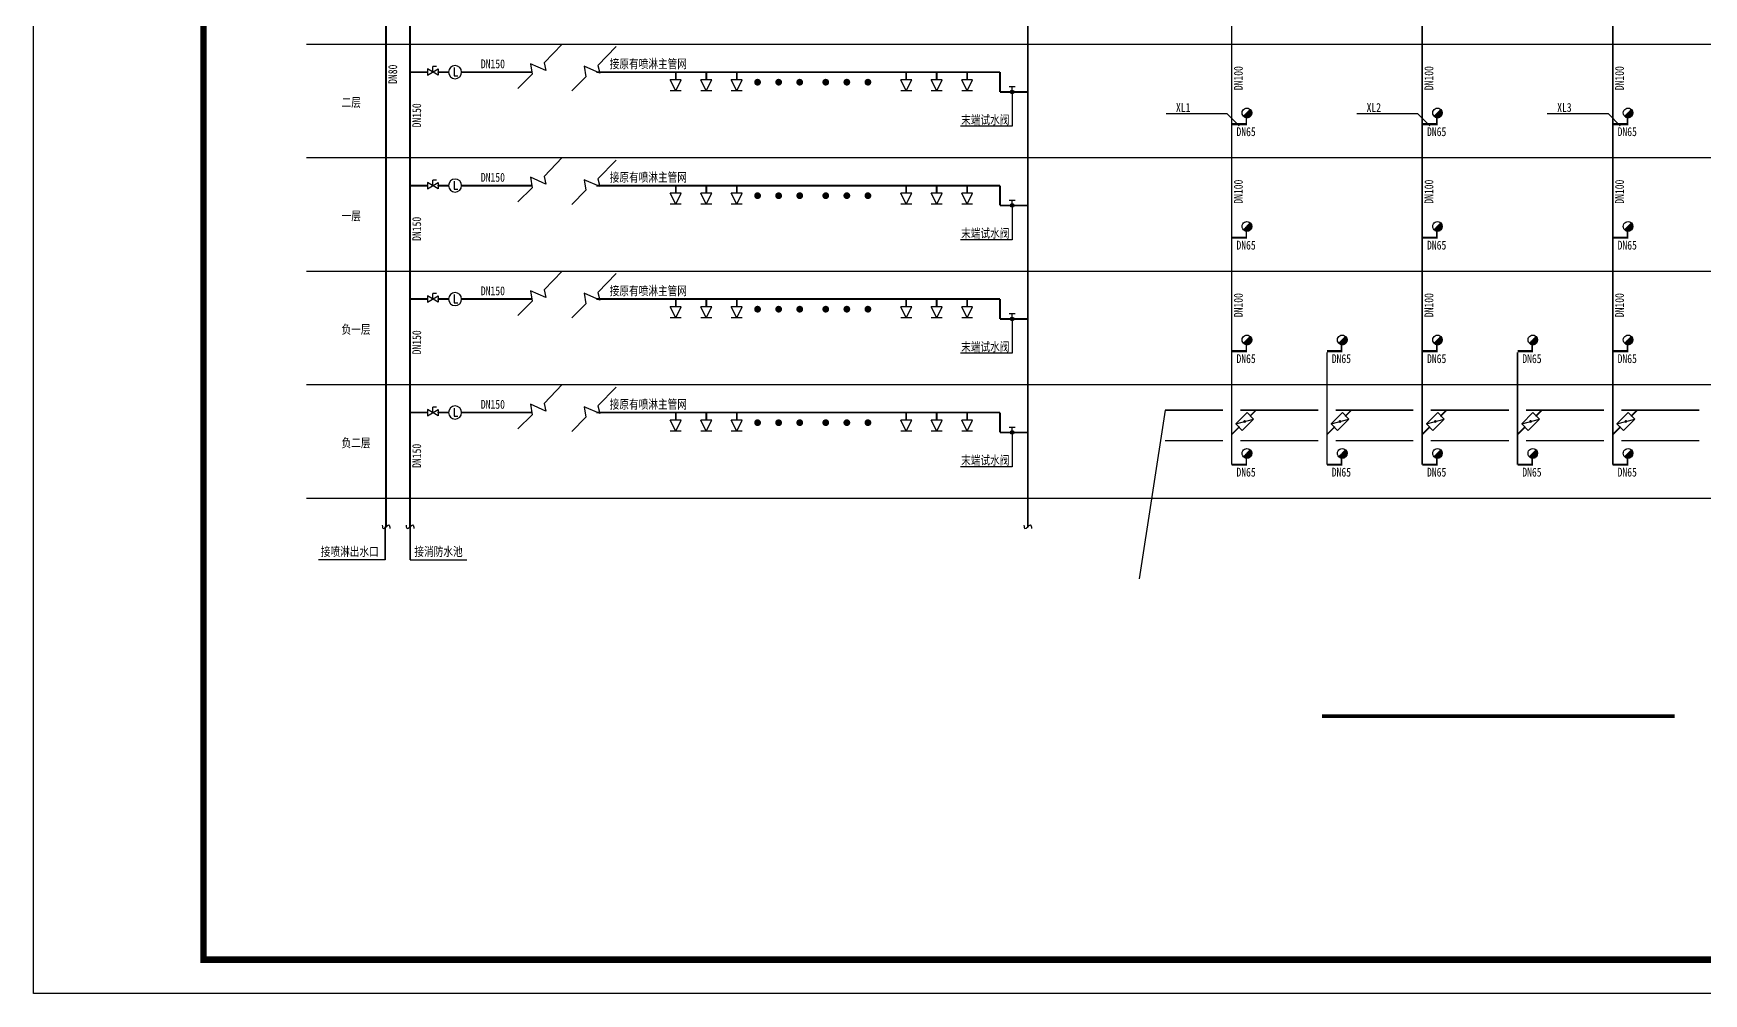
# Model space of a CAD drawing. Extents: x -149393 to 1177518, y -366685 to 296590.
# Drawn here: x 249697 to 288765, y 94569 to 117028 of the extents above; entities that cross this region are included whole.
import ezdxf
from ezdxf.enums import TextEntityAlignment as Align

# ---------------------------------------------------------------- set-up
doc = ezdxf.new("R2010")
doc.units = 0
doc.header["$LTSCALE"] = 1000
doc.header["$MEASUREMENT"] = 0
doc.layers.get('0').update_dxf_attribs({"linetype": 'CONTINUOUS'})
for name, color, linetype in [('EQUIP-动力', 3, 'CONTINUOUS'), ('EQUIP-消防', 3, 'CONTINUOUS'), ('EQUIP_喷淋', 7, 'CONTINUOUS'), ('EQUIP_消防', 7, 'CONTINUOUS'), ('EQUIP_阀门', 7, 'CONTINUOUS'), ('PIPE-喷淋', 6, 'CONTINUOUS'), ('PIPE-消防', 1, 'CONTINUOUS'), ('PUB_TITLE', 253, 'CONTINUOUS'), ('TEL_SYMB', 3, 'CONTINUOUS'), ('TEL_TEXT', 7, 'CONTINUOUS'), ('TERM', 2, 'CONTINUOUS'), ('TWT_LEAD', 3, 'CONTINUOUS'), ('VALVE_喷淋', 7, 'CONTINUOUS'), ('WALL', 9, 'CONTINUOUS')]:
    doc.layers.add(name, color=color, linetype=linetype)
doc.styles.add('_TEL_DIM', font='', dxfattribs={"width": 0.8, "height": 3.5})
doc.styles.get("Standard").update_dxf_attribs({"font": 'gbenor.shx', "bigfont": 'gbcbig.shx'})
doc.styles.get('_TEL_DIM').set_extended_font_data('SimSun')

# ---------------------------------------------------------------- blocks, each defined once
blk = doc.blocks.new('$TWTSYS$00000283')
for p, q in [((0, -2.4), (-1.2, 0)), ((1.2, 0), (-1.2, 0)), ((0, -2.4), (1.2, 0)), ((1.2, -2.4), (-1.2, -2.4))]:
    blk.add_line(p, q)
blk = doc.blocks.new('$TelecSys$00000011')
at = {"const_width": 0.5}
blk.add_lwpolyline([(-0.25, 0, 1), (0.25, 0, 1)], format="xyb", close=True, dxfattribs=at)
blk = doc.blocks.new('$VALVE$00000497')
for p, q in [((78, 138), (-78, 138)), ((0, 50), (0, 138))]:
    blk.add_line(p, q)
at = {"const_width": 49.6}
blk.add_lwpolyline([(25, 0, 1), (-25, 0, 1)], format="xyb", close=True, dxfattribs=at)
blk.add_circle((0, 0), 50)
blk = doc.blocks.new('$VALVE$00000531')
at = {"color": 7}
for p, q in [((-23, 104), (-23, -83)), ((-23, -83), (61, -83))]:
    blk.add_line(p, q, dxfattribs=at)
blk.add_lwpolyline([(-150, 0, 1), (150, 0, 1), (-150, 0, 0.808179)], format="xyb")
for p in [(-150, 0), (150, 0)]:
    blk.add_point(p)
blk = doc.blocks.new('$VALVE$00000437')
for p in [(0, 0), (87, 124)]:
    blk.add_line(p, (0, 124))
blk.add_lwpolyline([(-125, -72), (125, 72), (125, -72), (-125, 72)], close=True)
for p in [(-125, 0), (125, 0)]:
    blk.add_point(p)
blk = doc.blocks.new('$ATTACHMENT$00000086')
at = {"color": 0}
for p, q in [((-5, 5, 0), (-131, 5, 0)), ((-15, 15, 0), (-130, 15, 0)), ((-130, -10, 0), (-130, 10, 0)), ((-10, 10, 0), (-130, 10, 0)), ((-21, 21, 0), (-129, 21, 0)), ((-26, 26, 0), (-128, 26, 0)), ((-31, 31, 0), (-127, 31, 0)), ((-36, 36, 0), (-126, 36, 0)), ((-125, -38, 0), (-125, 38, 0)), ((-42, 42, 0), (-124, 42, 0)), ((-47, 47, 0), (-122, 47, 0)), ((-120, -52, 0), (-120, 52, 0)), ((-52, 52, 0), (-120, 52, 0)), ((-57, 57, 0), (-118, 57, 0)), ((-115, -63, 0), (-115, 63, 0)), ((-63, 63, 0), (-115, 63, 0)), ((-68, 68, 0), (-112, 68, 0)), ((-109, -72, 0), (-109, 72, 0)), ((-73, 73, 0), (-108, 73, 0)), ((-78, 78, 0), (-105, 78, 0)), ((-104, -79, 0), (-104, 79, 0)), ((-84, 84, 0), (-101, 84, 0)), ((-99, -86, 0), (-99, 86, 0)), ((-89, 89, 0), (-96, 89, 0)), ((-94, -91, 0), (-94, 91, 0)), ((-88, -96, 0), (-88, 88, 0)), ((-83, -101, 0), (-83, 83, 0)), ((-78, -105, 0), (-78, 78, 0)), ((-73, -109, 0), (-73, 73, 0)), ((-67, -112, 0), (-67, 67, 0)), ((-62, -115, 0), (-62, 62, 0)), ((-57, -118, 0), (-57, 57, 0)), ((-52, -120, 0), (-52, 52, 0)), ((-46, -122, 0), (-46, 46, 0)), ((-41, -124, 0), (-41, 41, 0)), ((-36, -126, 0), (-36, 36, 0)), ((-31, -127, 0), (-31, 31, 0)), ((-25, -128, 0), (-25, 25, 0)), ((-20, -129, 0), (-20, 20, 0)), ((-15, -130, 0), (-15, 15, 0)), ((-10, -130, 0), (-10, 10, 0)), ((-4, -131, 0), (-4, 4, 0)), ((0, 0, 0), (-131, 0, 0)), ((6, -6, 0), (-131, -6, 0)), ((11, -11, 0), (-130, -11, 0)), ((16, -16, 0), (-130, -16, 0)), ((21, -21, 0), (-129, -21, 0)), ((27, -27, 0), (-128, -27, 0)), ((32, -32, 0), (-127, -32, 0)), ((37, -37, 0), (-125, -37, 0)), ((42, -42, 0), (-124, -42, 0)), ((48, -48, 0), (-122, -48, 0)), ((53, -53, 0), (-120, -53, 0)), ((58, -58, 0), (-117, -58, 0)), ((63, -63, 0), (-114, -63, 0)), ((69, -69, 0), (-111, -69, 0)), ((74, -74, 0), (-108, -74, 0)), ((79, -79, 0), (-104, -79, 0)), ((84, -84, 0), (-100, -84, 0)), ((90, -90, 0), (-95, -90, 0)), ((90, -95, 0), (-90, -95, 0)), ((84, -100, 0), (-84, -100, 0)), ((77, -105, 0), (-77, -105, 0)), ((70, -111, 0), (-70, -111, 0)), ((60, -116, 0), (-60, -116, 0)), ((49, -121, 0), (-49, -121, 0)), ((33, -126, 0), (-33, -126, 0)), ((1, -131, 0), (1, -1, 0)), ((6, -131, 0), (6, -6, 0)), ((11, -130, 0), (11, -11, 0)), ((17, -130, 0), (17, -17, 0)), ((22, -129, 0), (22, -22, 0)), ((27, -128, 0), (27, -27, 0)), ((32, -127, 0), (32, -32, 0)), ((38, -125, 0), (38, -38, 0)), ((43, -124, 0), (43, -43, 0)), ((48, -122, 0), (48, -48, 0)), ((53, -119, 0), (53, -53, 0)), ((59, -117, 0), (59, -59, 0)), ((64, -114, 0), (64, -64, 0)), ((69, -111, 0), (69, -69, 0)), ((74, -108, 0), (74, -74, 0)), ((80, -104, 0), (80, -80, 0)), ((85, -99, 0), (85, -85, 0)), ((90, -95, 0), (90, -90, 0))]:
    blk.add_line(p, q, dxfattribs=at)
blk.add_line((92, -92, 0), (-92, 92, 0))
for start, end in [(135, 315), (315, 135)]:
    blk.add_arc((0, 0, 0), 131, start, end)
blk = doc.blocks.new('$VALVE$00000316')
for p, q in [((-125, 72), (125, -72)), ((-125, 72), (-125, -72)), ((-125, 72), (125, 72)), ((125, 72), (125, -72)), ((-125, -72), (125, -72))]:
    blk.add_line(p, q)
at = {"const_width": 21.1}
blk.add_lwpolyline([(-11, 0, 1), (11, 0, 1)], format="xyb", close=True, dxfattribs=at)
for p in [(-125, 0), (125, 0)]:
    blk.add_point(p)
at = {"color": 7, "flags": 9}
for tag in ['XSIZE', 'YSIZE']:
    blk.add_attdef(tag, (0, 0), '', height=0.5, dxfattribs=at)
blk = doc.blocks.new('$equip_U$00000247(曾毅洋)')
at = {"xscale": 0.00493714286130853, "yscale": 0.00493714286130853, "zscale": 0.00493714286130853}
blk.add_blockref('$VALVE$00000316', (0, 0), dxfattribs=at)
at = {"color": 7, "style": '_TEL_DIM', "flags": 1}
blk.add_attdef('A', text='', height=0.0000286, dxfattribs=at).set_placement((0, 0), align=Align.MIDDLE_CENTER)
blk = doc.blocks.new('$equip_U$00000248(USER-8292BC9721)')
blk.add_spline([(-0.16, 0.063), (-0.114, -0.078), (0.116, 0.081), (0.166, -0.069)], degree=3)
at = {"color": 7, "style": '_TEL_DIM', "flags": 1}
blk.add_attdef('A', text='', height=0.00002, dxfattribs=at).set_placement((0, 0), align=Align.MIDDLE_CENTER)
blk = doc.blocks.new('$equip_U$00000211(USER-8DF96EF98D)')
at = {"xscale": 0.7000000000007276, "yscale": 0.7000000000007276, "zscale": 0.7000000000007276}
blk.add_blockref('$equip_U$00000248(USER-8292BC9721)', (-0.003, -0.003), dxfattribs=at)
at = {"color": 7, "style": '_TEL_DIM', "flags": 1}
blk.add_attdef('A', text='', height=0.00002, dxfattribs=at).set_placement((0, 0), align=Align.MIDDLE_CENTER)
blk = doc.blocks.new('$equip_U$00000374(cyc-PC)')
blk.add_point((0, 0))
at = {"xscale": 1.619999999998981, "yscale": 1.619999999998981, "zscale": 1.619999999998981}
blk.add_blockref('$equip_U$00000211(USER-8DF96EF98D)', (0, 0), dxfattribs=at)
at = {"color": 7, "style": '_TEL_DIM', "flags": 1}
blk.add_attdef('A', text='', height=0.00002, dxfattribs=at).set_placement((0, 0), align=Align.MIDDLE_CENTER)

msp = doc.modelspace()

# ---------------------------------------------------------------- hatches: boundary and pattern name
at = {"layer": 'PIPE-喷淋', "linetype": 'Continuous'}
for points in [[(270113.4, 116123), (270113.4, 116144.4), (270092, 116144.4)], [(270113.4, 116123), (270092, 116123), (270092, 116144.4)], [(271539, 116123), (271539, 116144.4), (271560.4, 116144.4)], [(271539, 116123), (271560.4, 116123), (271560.4, 116144.4)], [(272956.5, 115630.2), (272956.5, 115651.5), (272977.9, 115651.5)], [(272956.5, 115630.2), (272977.9, 115630.2), (272977.9, 115651.5)], [(270113.4, 113468.4), (270113.4, 113489.8), (270092, 113489.8)], [(270113.4, 113468.4), (270092, 113468.4), (270092, 113489.8)], [(271539, 113468.4), (271539, 113489.8), (271560.4, 113489.8)], [(271539, 113468.4), (271560.4, 113468.4), (271560.4, 113489.8)], [(272956.5, 112975.5), (272956.5, 112996.9), (272977.9, 112996.9)], [(272956.5, 112975.5), (272977.9, 112975.5), (272977.9, 112996.9)], [(270113.4, 110813.8), (270113.4, 110835.2), (270092, 110835.2)], [(270113.4, 110813.8), (270092, 110813.8), (270092, 110835.2)], [(271539, 110813.8), (271539, 110835.2), (271560.4, 110835.2)], [(271539, 110813.8), (271560.4, 110813.8), (271560.4, 110835.2)], [(272956.5, 110320.9), (272956.5, 110342.3), (272977.9, 110342.3)], [(272956.5, 110320.9), (272977.9, 110320.9), (272977.9, 110342.3)], [(270113.4, 108159.1), (270113.4, 108180.5), (270092, 108180.5)], [(270113.4, 108159.1), (270092, 108159.1), (270092, 108180.5)], [(271539, 108159.1), (271539, 108180.5), (271560.4, 108180.5)], [(271539, 108159.1), (271560.4, 108159.1), (271560.4, 108180.5)], [(272956.5, 107666.3), (272956.5, 107687.6), (272977.9, 107687.6)], [(272956.5, 107666.3), (272977.9, 107666.3), (272977.9, 107687.6)]]:
    msp.add_hatch(color=256, dxfattribs=at).paths.add_polyline_path(points)

# ---------------------------------------------------------------- linework, layer by layer
for p, q in [((256088.4, 116778.4, 1.8), (314179.5, 116778.4, 1.8)), ((262868.1, 116778.4, 1.8), (308982.9, 116778.4, 1.8)), ((256088.4, 114123.8, 1.8), (314179.5, 114123.8, 1.8)), ((256088.4, 111469.1, 1.8), (314179.5, 111469.1, 1.8)), ((256088.4, 108814.5, 1.8), (314179.5, 108814.5, 1.8)), ((256088.4, 106159.9, 1.8), (314179.5, 106159.9, 1.8)), ((257921.9, 104713.1, 15), (257921.9, 105490, 15)), ((258506.5, 104713.1, 15), (258506.5, 105490, 15))]:
    msp.add_line(p, q)
for points, elevation in [([(272591.6, 115658.6), (272591.6, 114856.3), (271382.8, 114856.3)], 1.8), ([(272591.6, 113004), (272591.6, 112201.6), (271382.8, 112201.6)], 1.8), ([(272591.6, 110349.4), (272591.6, 109547), (271382.8, 109547)], 1.8), ([(272591.6, 107694.7), (272591.6, 106892.4), (271382.8, 106892.4)], 1.8), ([(257921.9, 104713.1), (256366.5, 104713.1)], 15), ([(258506.5, 104713.1), (259836.6, 104713.1)], 15)]:
    msp.add_lwpolyline(points, dxfattribs=dict(elevation=elevation))
for points in [[(257921.9, 105490.1), (257921.9, 104713.1)], [(258506.5, 105490.1), (258506.5, 104713.1)]]:
    msp.add_lwpolyline(points)
at = {"layer": 'PIPE-喷淋', "linetype": 'Continuous', "const_width": 42.8}
msp.add_lwpolyline([(257945.7, 129715), (257945.7, 105490.1)], dxfattribs=at)
for points, elevation in [([(258506.5, 105490), (258506.5, 127035.3)], 15), ([(272956.5, 105490), (272956.5, 126277.2)], 15), ([(258911.5, 116123), (258506.5, 116123)], 15), ([(258540.1, 116123), (258911.5, 116123)], 15), ([(259406.3, 116123), (259168.5, 116123)], 15), ([(259168.5, 116123), (259406.3, 116123)], 15), ([(261371.4, 116123), (259714.2, 116123)], 15), ([(262861.5, 116123), (270113.4, 116123)], 15), ([(264723.4, 116123), (264723.4, 115944.8)], 15), ([(265436.2, 116123), (265436.2, 115944.8)], 15), ([(266149, 116123), (266149, 115944.8)], 15), ([(270113.4, 116123), (270826.2, 116123)], 15), ([(270113.4, 116123), (270113.4, 115944.8)], 15), ([(270826.2, 116123), (272306, 116123)], 15), ([(270826.2, 116123), (270826.2, 115944.8)], 15), ([(271539, 116123), (271539, 115944.8)], 15), ([(272306, 116123), (272306, 115658.6)], 1.8), ([(272306, 115658.6), (272956.5, 115658.6)], 1.8), ([(258911.5, 113468.4), (258506.5, 113468.4)], 15), ([(258540.1, 113468.4), (258911.5, 113468.4)], 15), ([(259406.3, 113468.4), (259168.5, 113468.4)], 15), ([(259168.5, 113468.4), (259406.3, 113468.4)], 15), ([(261371.4, 113468.4), (259714.2, 113468.4)], 15), ([(262861.5, 113468.4), (270113.4, 113468.4)], 15), ([(264723.4, 113468.4), (264723.4, 113290.2)], 15), ([(265436.2, 113468.4), (265436.2, 113290.2)], 15), ([(266149, 113468.4), (266149, 113290.2)], 15), ([(270113.4, 113468.4), (270826.2, 113468.4)], 15), ([(270113.4, 113468.4), (270113.4, 113290.2)], 15), ([(270826.2, 113468.4), (272306, 113468.4)], 15), ([(270826.2, 113468.4), (270826.2, 113290.2)], 15), ([(271539, 113468.4), (271539, 113290.2)], 15), ([(272306, 113468.4), (272306, 113004)], 1.8), ([(272306, 113004), (272956.5, 113004)], 1.8), ([(258911.5, 110813.8), (258506.5, 110813.8)], 15), ([(258540.1, 110813.8), (258911.5, 110813.8)], 15), ([(259406.3, 110813.8), (259168.5, 110813.8)], 15), ([(259168.5, 110813.8), (259406.3, 110813.8)], 15), ([(261371.4, 110813.8), (259714.2, 110813.8)], 15), ([(262861.5, 110813.8), (270113.4, 110813.8)], 15), ([(264723.4, 110813.8), (264723.4, 110635.6)], 15), ([(265436.2, 110813.8), (265436.2, 110635.6)], 15), ([(266149, 110813.8), (266149, 110635.6)], 15), ([(270113.4, 110813.8), (270826.2, 110813.8)], 15), ([(270113.4, 110813.8), (270113.4, 110635.6)], 15), ([(270826.2, 110813.8), (272306, 110813.8)], 15), ([(270826.2, 110813.8), (270826.2, 110635.6)], 15), ([(271539, 110813.8), (271539, 110635.6)], 15), ([(272306, 110813.8), (272306, 110349.4)], 1.8), ([(272306, 110349.4), (272956.5, 110349.4)], 1.8), ([(258911.5, 108159.1), (258506.5, 108159.1)], 15), ([(258540.1, 108159.1), (258911.5, 108159.1)], 15), ([(259406.3, 108159.1), (259168.5, 108159.1)], 15), ([(259168.5, 108159.1), (259406.3, 108159.1)], 15), ([(261371.4, 108159.1), (259714.2, 108159.1)], 15), ([(262861.5, 108159.1), (270113.4, 108159.1)], 15), ([(264723.4, 108159.1), (264723.4, 107980.9)], 15), ([(265436.2, 108159.1), (265436.2, 107980.9)], 15), ([(266149, 108159.1), (266149, 107980.9)], 15), ([(270113.4, 108159.1), (270826.2, 108159.1)], 15), ([(270113.4, 108159.1), (270113.4, 107980.9)], 15), ([(270826.2, 108159.1), (272306, 108159.1)], 15), ([(270826.2, 108159.1), (270826.2, 107980.9)], 15), ([(271539, 108159.1), (271539, 107980.9)], 15), ([(272306, 108159.1), (272306, 107694.7)], 1.8), ([(272306, 107694.7), (272956.5, 107694.7)], 1.8)]:
    msp.add_lwpolyline(points, dxfattribs=dict(at, elevation=elevation))
at = {"layer": 'PIPE-消防', "linetype": 'Continuous', "const_width": 37.4}
for points, elevation in [([(277726.2, 109566.5), (277726.2, 127891.6)], 15), ([(282184.2, 109566.5), (282184.1, 127891.6)], 15), ([(286642.1, 109566.5), (286642, 127891.6)], 15), ([(277726.2, 106940.9), (277726.2, 109565.7)], 15), ([(279955.2, 106940.9), (279955.2, 109565.7)], 15), ([(282184.1, 106940.9), (282184.1, 109565.7)], 15), ([(284413.1, 106940.9), (284413.1, 109565.7)], 15), ([(286642, 106940.9), (286642, 109565.7)], 15), ([(277522.5, 108217.4), (276166.8, 108217.4)], 1.8), ([(279751.5, 108217.4), (277927.6, 108217.4)], 1.8), ([(278297.6, 108217.4), (278163.1, 108082.8)], 15), ([(281975.9, 108217.4), (280156.6, 108217.4)], 1.8), ([(280526.6, 108217.4), (280392.1, 108082.8)], 15), ([(284209.5, 108217.4), (282380.9, 108217.4)], 1.8), ([(282755.6, 108217.4), (282621.1, 108082.8)], 15), ([(286437.3, 108217.4), (284614.5, 108217.4)], 1.8), ([(284984.5, 108217.4), (284850, 108082.8)], 15), ([(288667.3, 108217.4), (286842.3, 108217.4)], 1.8), ([(287213.5, 108217.4), (287079, 108082.9)], 15), ([(277899.4, 107819.1), (277726.2, 107645.9)], 15), ([(280128.4, 107819.1), (279955.2, 107646)], 15), ([(282357.4, 107819.2), (282184.2, 107646)], 15), ([(284586.3, 107819.1), (284413.1, 107646)], 15), ([(286815.3, 107819.2), (286642.1, 107646)], 15), ([(277522.5, 107502.7), (276166.8, 107502.7)], 1.8), ([(279751.5, 107502.7), (277927.6, 107502.7)], 1.8), ([(281975.9, 107502.7), (280156.6, 107502.7)], 1.8), ([(284209.5, 107502.7), (282380.9, 107502.7)], 1.8), ([(286437.3, 107502.7), (284614.5, 107502.7)], 1.8), ([(288667.3, 107502.7), (286842.3, 107502.7)], 1.8)]:
    msp.add_lwpolyline(points, dxfattribs=dict(at, elevation=elevation))
at = {"layer": 'PIPE-消防', "linetype": 'Continuous', "elevation": 15}
for points in [[(277726.2, 114904.8, 53.5, 53.5, 0), (278068.8, 114904.6, 37.4, 37.4, 0), (278068.8, 115058.2, 37.4, 37.4, 0)], [(282184.2, 114904.8, 53.5, 53.5, 0), (282526.8, 114904.6, 37.4, 37.4, 0), (282526.8, 115058.2, 37.4, 37.4, 0)], [(286642.1, 114904.8, 53.5, 53.5, 0), (286984.7, 114904.7, 37.4, 37.4, 0), (286984.7, 115058.2, 37.4, 37.4, 0)], [(277726.2, 112250.2, 53.5, 53.5, 0), (278068.8, 112250, 37.4, 37.4, 0), (278068.8, 112403.6, 37.4, 37.4, 0)], [(282184.2, 112250.2, 53.5, 53.5, 0), (282526.8, 112250, 37.4, 37.4, 0), (282526.8, 112403.6, 37.4, 37.4, 0)], [(286642.1, 112250.2, 53.5, 53.5, 0), (286984.7, 112250, 37.4, 37.4, 0), (286984.7, 112403.6, 37.4, 37.4, 0)], [(277726.2, 109595.5, 53.5, 53.5, 0), (278068.8, 109595.4, 37.4, 37.4, 0), (278068.8, 109749, 37.4, 37.4, 0)], [(279955.2, 109595.5, 53.5, 53.5, 0), (280297.8, 109595.4, 37.4, 37.4, 0), (280297.8, 109749, 37.4, 37.4, 0)], [(282184.2, 109595.5, 53.5, 53.5, 0), (282526.8, 109595.4, 37.4, 37.4, 0), (282526.8, 109749, 37.4, 37.4, 0)], [(284413.1, 109595.5, 53.5, 53.5, 0), (284755.7, 109595.4, 37.4, 37.4, 0), (284755.7, 109749, 37.4, 37.4, 0)], [(286642.1, 109595.6, 53.5, 53.5, 0), (286984.7, 109595.4, 37.4, 37.4, 0), (286984.7, 109749, 37.4, 37.4, 0)], [(277726.2, 106940.9, 53.5, 53.5, 0), (278068.8, 106940.7, 37.4, 37.4, 0), (278068.8, 107094.3, 37.4, 37.4, 0)], [(279955.2, 106940.9, 53.5, 53.5, 0), (280297.8, 106940.7, 37.4, 37.4, 0), (280297.8, 107094.3, 37.4, 37.4, 0)], [(282184.1, 106940.9, 53.5, 53.5, 0), (282526.8, 106940.7, 37.4, 37.4, 0), (282526.8, 107094.3, 37.4, 37.4, 0)], [(284413.1, 106940.9, 53.5, 53.5, 0), (284755.7, 106940.7, 37.4, 37.4, 0), (284755.7, 107094.3, 37.4, 37.4, 0)], [(286642, 106940.9, 53.5, 53.5, 0), (286984.7, 106940.8, 37.4, 37.4, 0), (286984.7, 107094.3, 37.4, 37.4, 0)]]:
    msp.add_lwpolyline(points, format="xyseb", dxfattribs=at)
at = {"layer": 'PUB_TITLE'}
msp.add_lwpolyline([(249696.5, 141823.8), (316521.5, 141823.8), (316521.5, 94569), (249696.5, 94569)], close=True, dxfattribs=at)
at = {"layer": 'PUB_TITLE', "const_width": 152.3}
msp.add_lwpolyline([(253674.2, 141028.3), (315726, 141028.3), (315726, 95364.5), (253674.2, 95364.5), (253674.2, 141028.3)], close=True, dxfattribs=at)
at = {"layer": 'TEL_SYMB'}
for points, elevation in [([(262068.4, 116778.4), (261643.2, 116337.1), (261684.5, 116159.3), (261322.4, 116316.5), (261363.6, 116073.6), (261031.3, 115741.4)], 15), ([(263326.7, 116719.8), (262901.6, 116278.6), (262942.8, 116100.8), (262580.7, 116257.9), (262621.9, 116015.1), (262289.7, 115682.8)], 1.8), ([(262068.4, 114123.8), (261643.2, 113682.5), (261684.5, 113504.7), (261322.4, 113661.9), (261363.6, 113419), (261031.3, 113086.8)], 15), ([(263326.7, 114065.2), (262901.6, 113623.9), (262942.8, 113446.1), (262580.7, 113603.3), (262621.9, 113360.4), (262289.7, 113028.2)], 1.8), ([(262068.4, 111469.1), (261643.2, 111027.9), (261684.5, 110850.1), (261322.4, 111007.2), (261363.6, 110764.4), (261031.3, 110432.1)], 15), ([(263326.7, 111410.6), (262901.6, 110969.3), (262942.8, 110791.5), (262580.7, 110948.7), (262621.9, 110705.8), (262289.7, 110373.5)], 1.8), ([(262068.4, 108814.5), (261643.2, 108373.2), (261684.5, 108195.4), (261322.4, 108352.6), (261363.6, 108109.7), (261031.3, 107777.5)], 15), ([(263326.7, 108755.9), (262901.6, 108314.7), (262942.8, 108136.9), (262580.7, 108294), (262621.9, 108051.2), (262289.7, 107718.9)], 1.8)]:
    msp.add_lwpolyline(points, dxfattribs=dict(at, elevation=elevation))
at = {"layer": 'TEL_SYMB', "const_width": 83.2}
msp.add_lwpolyline([(279836.7, 101060.3), (288088.6, 101060.3)], dxfattribs=at)
at = {"layer": 'TWT_LEAD'}
for p, q in [((277623.6, 115148.2, 15), (276192.1, 115148.2, 15)), ((277900.4, 114868.5, 15), (277623.6, 115148.2, 15)), ((282081.6, 115148.2, 15), (280650.1, 115148.2, 15)), ((282358.4, 114868.5, 15), (282081.6, 115148.2, 15)), ((286539.5, 115148.2, 15), (285108, 115148.2, 15)), ((286816.3, 114868.5, 15), (286539.5, 115148.2, 15))]:
    msp.add_line(p, q, dxfattribs=at)
at = {"layer": 'WALL', "color": 3, "elevation": 1.8}
msp.add_lwpolyline([(276166.8, 108217.4), (275559.5, 104268.9)], dxfattribs=at)

# ---------------------------------------------------------------- block references
at = {"layer": 'EQUIP-动力', "xscale": 487.5, "yscale": 487.5, "zscale": 487.5}
for p in [(257945.7, 105490), (258506.5, 105490, 15), (272956.5, 105490, 15)]:
    msp.add_blockref('$equip_U$00000374(cyc-PC)', p, dxfattribs=at)
at = {"layer": 'EQUIP-消防', "xscale": 302.5469905913631, "yscale": 302.5469905913631, "zscale": 302.5469905913631}
for p, rotation in [((278031.3, 107951, 15), 45.00000000000585), ((280260.3, 107951, 15), 45.00000000000583), ((282489.2, 107951, 15), 45.00000000000583), ((284718.2, 107951, 15), 45.00000000000583), ((286947.1, 107951, 15), 45.00000000000583)]:
    msp.add_blockref('$equip_U$00000247(曾毅洋)', p, dxfattribs=dict(at, rotation=rotation))
at = {"layer": 'EQUIP_喷淋', "xscale": 106.9199999989942, "yscale": 106.9199999989942, "zscale": 106.9199999989942}
for p in [(264723.4, 115944.8, 15), (265436.2, 115944.8, 15), (266149, 115944.8, 15), (270113.4, 115944.8, 15), (270826.2, 115944.8, 15), (271539, 115944.8, 15), (264723.4, 113290.2, 15), (265436.2, 113290.2, 15), (266149, 113290.2, 15), (270113.4, 113290.2, 15), (270826.2, 113290.2, 15), (271539, 113290.2, 15), (264723.4, 110635.6, 15), (265436.2, 110635.6, 15), (266149, 110635.6, 15), (270113.4, 110635.6, 15), (270826.2, 110635.6, 15), (271539, 110635.6, 15), (264723.4, 107980.9, 15), (265436.2, 107980.9, 15), (266149, 107980.9, 15), (270113.4, 107980.9, 15), (270826.2, 107980.9, 15), (271539, 107980.9, 15)]:
    msp.add_blockref('$TWTSYS$00000283', p, dxfattribs=at)
at = {"layer": 'EQUIP_消防', "xscale": -0.8553600001342052, "yscale": 0.8553600000450388, "zscale": 0.8553599999927846, "rotation": 359.971253554671}
for p in [(278083.2, 115169.9, 15), (282541.1, 115169.9, 15), (286999, 115170, 15), (278083.2, 112515.3, 15), (282541.1, 112515.3, 15), (286999, 112515.3, 15), (278083.2, 109860.7, 15), (280312.2, 109860.7, 15), (282541.1, 109860.7, 15), (284770.1, 109860.7, 15), (286999, 109860.7, 15), (278083.2, 107206, 15), (280312.2, 107206, 15), (282541.1, 107206, 15), (284770.1, 107206, 15), (286999, 107206.1, 15)]:
    msp.add_blockref('$ATTACHMENT$00000086', p, dxfattribs=at)
at = {"layer": 'EQUIP_阀门'}
for name, p, xscale, yscale, zscale in [('$VALVE$00000531', (259560.3, 116123, 15), 1.026431999984197, 1.026431999984197, 1.026431999984197), ('$VALVE$00000497', (272591.6, 115658.6, 1.8), 0.8553600000450388, 0.8553600000450388, 0.8553600000450388), ('$VALVE$00000531', (259560.3, 113468.4, 15), 1.026431999984197, 1.026431999984197, 1.026431999984197), ('$VALVE$00000497', (272591.6, 113004, 1.8), 0.8553600000450388, 0.8553600000450388, 0.8553600000450388), ('$VALVE$00000531', (259560.3, 110813.8, 15), 1.026431999984197, 1.026431999984197, 1.026431999984197), ('$VALVE$00000497', (272591.6, 110349.4, 1.8), 0.8553600000450388, 0.8553600000450388, 0.8553600000450388), ('$VALVE$00000531', (259560.3, 108159.1, 15), 1.026431999984197, 1.026431999984197, 1.026431999984197), ('$VALVE$00000497', (272591.6, 107694.7, 1.8), 0.8553600000450388, 0.8553600000450388, 0.8553600000450388)]:
    msp.add_blockref(name, p, dxfattribs=dict(at, xscale=xscale, yscale=yscale, zscale=zscale))
at = {"layer": 'TERM'}
for p, xscale, yscale, zscale in [((266635.9, 115886.6, 1.8), -158.3999999987427, 158.3999999986554, 158.3999999986642), ((267129.1, 115886.6, 1.8), -158.3999999987427, 158.3999999986554, 158.3999999986642), ((267622.3, 115886.6, 1.8), -158.3999999987427, 158.3999999986554, 158.3999999986642), ((268230.8, 115886.6, 1.8), 158.3999999987427, 158.3999999987427, 158.3999999987427), ((268724, 115886.6, 1.8), 158.3999999987427, 158.3999999987427, 158.3999999987427), ((269217.2, 115886.6, 1.8), 158.3999999987427, 158.3999999987427, 158.3999999987427), ((266635.9, 113232, 1.8), -158.3999999987427, 158.3999999986554, 158.3999999986642), ((267129.1, 113232, 1.8), -158.3999999987427, 158.3999999986554, 158.3999999986642), ((267622.3, 113232, 1.8), -158.3999999987427, 158.3999999986554, 158.3999999986642), ((268230.8, 113232, 1.8), 158.3999999987427, 158.3999999987427, 158.3999999987427), ((268724, 113232, 1.8), 158.3999999987427, 158.3999999987427, 158.3999999987427), ((269217.2, 113232, 1.8), 158.3999999987427, 158.3999999987427, 158.3999999987427), ((266635.9, 110577.4, 1.8), -158.3999999987427, 158.3999999986554, 158.3999999986642), ((267129.1, 110577.4, 1.8), -158.3999999987427, 158.3999999986554, 158.3999999986642), ((267622.3, 110577.4, 1.8), -158.3999999987427, 158.3999999986554, 158.3999999986642), ((268230.8, 110577.4, 1.8), 158.3999999987427, 158.3999999987427, 158.3999999987427), ((268724, 110577.4, 1.8), 158.3999999987427, 158.3999999987427, 158.3999999987427), ((269217.2, 110577.4, 1.8), 158.3999999987427, 158.3999999987427, 158.3999999987427), ((266635.9, 107922.7, 1.8), -158.3999999987427, 158.3999999986554, 158.3999999986642), ((267129.1, 107922.7, 1.8), -158.3999999987427, 158.3999999986554, 158.3999999986642), ((267622.3, 107922.7, 1.8), -158.3999999987427, 158.3999999986554, 158.3999999986642), ((268230.8, 107922.7, 1.8), 158.3999999987427, 158.3999999987427, 158.3999999987427), ((268724, 107922.7, 1.8), 158.3999999987427, 158.3999999987427, 158.3999999987427), ((269217.2, 107922.7, 1.8), 158.3999999987427, 158.3999999987427, 158.3999999987427)]:
    msp.add_blockref('$TelecSys$00000011', p, dxfattribs=dict(at, xscale=xscale, yscale=yscale, zscale=zscale))
at = {"layer": 'VALVE_喷淋', "xscale": 1.026431999984197, "yscale": 1.026431999984197, "zscale": 1.026431999984197}
for p in [(259040, 116123, 15), (259040, 113468.4, 15), (259040, 110813.8, 15), (259040, 108159.1, 15)]:
    msp.add_blockref('$VALVE$00000437', p, dxfattribs=at)

# ---------------------------------------------------------------- texts
at = {"layer": 'TEL_TEXT', "style": '_TEL_DIM', "width": 0.8}
for s, p in [('接原有喷淋主管网', (263177.1, 116212.9, 15)), ('DN150', (260163.4, 116212.9, 15)), ('二层', (256905, 115309.9, 1.8)), ('XL1', (276424.1, 115193.3, 28.2)), ('XL2', (280882.1, 115193.3, 15)), ('XL3', (285340, 115193.3, 15)), ('末端试水阀', (271397.9, 114901.4, 15)), ('DN65', (277837.7, 114626.2, 28.2)), ('DN65', (282295.6, 114626.2, 28.2)), ('DN65', (286753.5, 114626.2, 28.2)), ('DN150', (260163.4, 113558.2, 15)), ('接原有喷淋主管网', (263177.1, 113558.2, 15)), ('一层', (256905, 112655.3, 15)), ('末端试水阀', (271397.9, 112246.7, 15)), ('DN65', (277837.7, 111971.5, 28.2)), ('DN65', (282295.6, 111971.5, 28.2)), ('DN65', (286753.5, 111971.6, 28.2)), ('DN150', (260163.4, 110903.6, 15)), ('接原有喷淋主管网', (263177.1, 110903.6, 15)), ('负一层', (256905, 110000.6, 15)), ('末端试水阀', (271397.9, 109592.1, 15)), ('DN65', (277837.7, 109316.9, 28.2)), ('DN65', (280066.7, 109316.9, 28.2)), ('DN65', (282295.6, 109316.9, 28.2)), ('DN65', (284524.6, 109316.9, 28.2)), ('DN65', (286753.5, 109316.9, 28.2)), ('DN150', (260163.4, 108249, 15)), ('接原有喷淋主管网', (263177.1, 108249, 15)), ('负二层', (256905, 107346, 15)), ('末端试水阀', (271397.9, 106937.5, 15)), ('DN65', (277837.7, 106662.3, 28.2)), ('DN65', (280066.7, 106662.3, 28.2)), ('DN65', (282295.6, 106662.3, 28.2)), ('DN65', (284524.6, 106662.3, 28.2)), ('DN65', (286753.5, 106662.3, 28.2)), ('接喷淋出水口', (256420.3, 104802.9, 15)), ('接消防水池', (258607.9, 104802.9, 15))]:
    msp.add_text(s, height=207.02, dxfattribs=at).set_placement(p)
for s, p in [('DN80', (258204.6, 115847.5, 13.2)), ('DN100', (277985.1, 115699.2, 28.2)), ('DN100', (282443.1, 115699.3, 28.2)), ('DN100', (286901, 115699.3, 28.2)), ('DN150', (258765.4, 114829.6, 28.2)), ('DN100', (277985.1, 113044.6, 28.2)), ('DN100', (282443.1, 113044.6, 28.2)), ('DN100', (286901, 113044.6, 28.2)), ('DN150', (258765.4, 112174.9, 28.2)), ('DN100', (277985.1, 110390, 28.2)), ('DN100', (282443.1, 110390, 28.2)), ('DN100', (286901, 110390, 28.2)), ('DN150', (258765.4, 109520.3, 28.2)), ('DN150', (258765.4, 106865.6, 28.2))]:
    msp.add_text(s, height=207.02, rotation=90, dxfattribs=at).set_placement(p)

doc.saveas('drawing.dxf')
